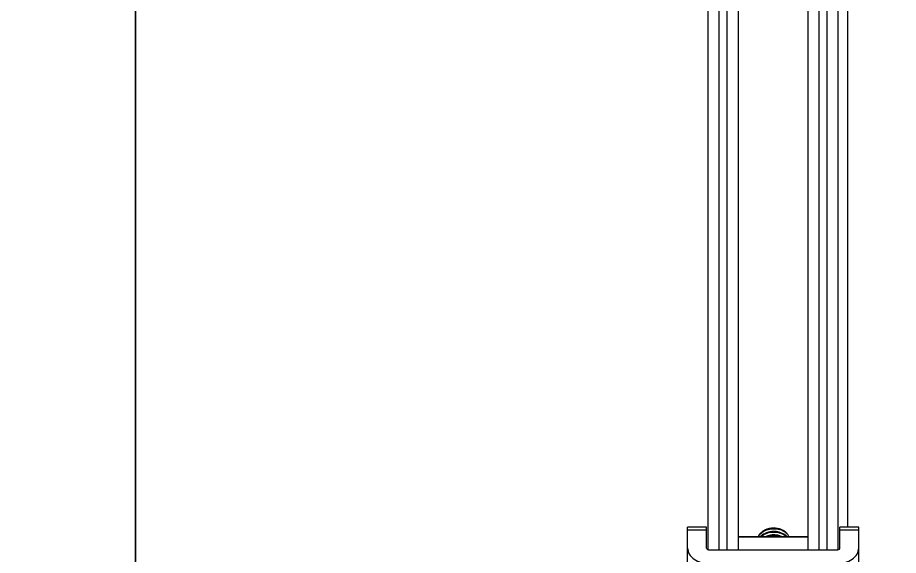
# Model space of a CAD drawing. Extents: x 1725261 to 1937680, y 860327 to 1571294.
# Drawn here: x 1844022 to 1847251, y 1249861 to 1251831 of the extents above; entities that cross this region are included whole.
import ezdxf

# ---------------------------------------------------------------- set-up
doc = ezdxf.new("R2010")
doc.units = 0
doc.header["$LTSCALE"] = 1000
doc.header["$MEASUREMENT"] = 0

msp = doc.modelspace()

# ---------------------------------------------------------------- linework, layer by layer
at = {"linetype": 'Continuous'}
for p, q in [((1846553.7, 1249881.3), (1846553.7, 1252531.6)), ((1846594.4, 1249880.1), (1846594.4, 1252531.6)), ((1846623.4, 1249880.1), (1846623.4, 1252531.6)), ((1846664.1, 1249880.1), (1846664.1, 1252531.6)), ((1846919.6, 1249880.1), (1846919.6, 1252531.6)), ((1846960.3, 1249880.1), (1846960.3, 1252531.6)), ((1846989.3, 1249880.1), (1846989.3, 1252531.6)), ((1847030, 1249881.3), (1847030, 1252531.6)), ((1847064.8, 1252508.9), (1847064.8, 1249964.3)), ((1846478.2, 1249395.5), (1846478.2, 1249964.3)), ((1846547.9, 1249964.3), (1846478.2, 1249964.3)), ((1846547.9, 1249954.1), (1846478.2, 1249954.1)), ((1846547.9, 1249888.3), (1846547.9, 1249964.3)), ((1847035.8, 1249888.3), (1847035.8, 1249964.3)), ((1847105.5, 1249964.3), (1847035.8, 1249964.3)), ((1847105.5, 1249954.1), (1847035.8, 1249954.1)), ((1847105.5, 1249395.5), (1847105.5, 1249964.3)), ((1846664.1, 1249931.1), (1846919.6, 1249931.1)), ((1846664.1, 1249929.4), (1846919.6, 1249929.4)), ((1847024.2, 1249880.1), (1846559.5, 1249880.1)), ((1846666.1, 1249881.7), (1846667.6, 1249880.1)), ((1846916.1, 1249880.1), (1846917.6, 1249881.7))]:
    msp.add_line(p, q, dxfattribs=at)
for points in [[(1829315.4, 1256792.8), (1844453.8, 1256792.8), (1844453.8, 1241937.5), (1829315.4, 1241937.5)], [(1844453.8, 1256792.8), (1863454.4, 1256792.8), (1863450.2, 1241937.5), (1844453.8, 1241937.5)]]:
    msp.add_lwpolyline(points, close=True)
for centre, radius, start, end in [((1846797.1, 1249891.6), 68.9, 69.4703, 74.8773), ((1846798, 1249892.7), 66.1, 69.6939, 69.8962), ((1846798.9, 1249895.1), 63.5, 65.0364, 69.7243), ((1846794.3, 1249881.7), 67.1, 100.3047, 102.2499), ((1846794.4, 1249868.8), 67.6, 99.5601, 100.813), ((1846811.5, 1249903.3), 40.6, 43.29, 44.8708)]:
    msp.add_arc(centre, radius, start, end, dxfattribs=at)
for points, knots in [([(1846743.1, 1249938.5), (1846751.8, 1249948.5), (1846772.1, 1249958.2), (1846799.7, 1249960), (1846814.1, 1249957.2), (1846820.7, 1249954.8)], [0, 0, 0, 0, 0.481069, 0.745193, 1, 1, 1, 1]), ([(1846747.4, 1249944.4), (1846755, 1249953.1), (1846772.7, 1249961.5), (1846796.8, 1249962.9), (1846809.3, 1249960.3), (1846815, 1249958.1)], [0, 0, 0, 0, 0.4793, 0.744107, 1, 1, 1, 1]), ([(1846815, 1249958.1), (1846803.3, 1249961.3), (1846778.8, 1249962), (1846756, 1249952), (1846747.4, 1249944.4)], [0, 0, 0, 0, 0.51374, 1, 1, 1, 1]), ([(1846807.1, 1249959.9), (1846804.9, 1249960.3), (1846796.1, 1249961.5), (1846787.1, 1249961), (1846780.5, 1249959.6)], [0, 0, 0, 0, 0.246819, 1, 1, 1, 1]), ([(1846832.9, 1249950.3), (1846832, 1249950.9), (1846828.3, 1249953.1), (1846824.3, 1249955), (1846821.2, 1249956.1)], [0, 0, 0, 0, 0.242042, 1, 1, 1, 1]), ([(1846747.4, 1249944.4), (1846746.3, 1249943.4), (1846742.3, 1249939.5), (1846739, 1249934.9), (1846737.2, 1249931.1)], [0, 0, 0, 0, 0.260908, 1, 1, 1, 1]), ([(1846738, 1249931.2), (1846738.3, 1249931.8), (1846739.8, 1249934.4), (1846741.6, 1249936.8), (1846743.1, 1249938.5)], [0, 0, 0, 0, 0.244964, 1, 1, 1, 1]), ([(1846840.2, 1249932), (1846834.8, 1249937.5), (1846819.8, 1249946), (1846794.2, 1249949.9), (1846768, 1249945.6), (1846752.4, 1249936.8), (1846746.4, 1249931.2)], [0, 0, 0, 0, 0.229048, 0.489241, 0.755135, 1, 1, 1, 1]), ([(1846748.1, 1249931.1), (1846754.2, 1249936.4), (1846769.5, 1249944.4), (1846794.8, 1249948.2), (1846819.5, 1249944.4), (1846834, 1249936.4), (1846839.5, 1249931.2)], [0, 0, 0, 0, 0.246285, 0.511502, 0.770596, 1, 1, 1, 1]), ([(1846822.1, 1249931.1), (1846817.9, 1249932.8), (1846799.9, 1249937.8), (1846780.1, 1249936.2), (1846766.9, 1249931.3)], [0, 0, 0, 0, 0.243472, 1, 1, 1, 1]), ([(1846771.2, 1249931.2), (1846775, 1249932.3), (1846790.1, 1249935.7), (1846806.3, 1249934.7), (1846817.4, 1249931.2)], [0, 0, 0, 0, 0.252377, 1, 1, 1, 1]), ([(1846809, 1249947.2), (1846806.9, 1249947.7), (1846798.1, 1249949.2), (1846789, 1249948.9), (1846782.3, 1249947.6)], [0, 0, 0, 0, 0.245752, 1, 1, 1, 1]), ([(1846809.5, 1249934.7), (1846807.4, 1249935.2), (1846798.7, 1249936.8), (1846789.8, 1249936.6), (1846783.2, 1249935.5)], [0, 0, 0, 0, 0.245444, 1, 1, 1, 1]), ([(1846825.7, 1249952.7), (1846826.3, 1249952.4), (1846828.5, 1249951.4), (1846830.7, 1249950.1), (1846832.2, 1249949.2)], [0, 0, 0, 0, 0.254738, 1, 1, 1, 1]), ([(1846832.2, 1249949.2), (1846835.8, 1249946.9), (1846842.1, 1249941.7), (1846846.6, 1249934.7), (1846848, 1249931.2)], [0, 0, 0, 0, 0.526239, 1, 1, 1, 1]), ([(1846832.9, 1249950.3), (1846836.4, 1249947.8), (1846842.6, 1249942.2), (1846846.9, 1249934.9), (1846848.2, 1249931.1)], [0, 0, 0, 0, 0.522981, 1, 1, 1, 1]), ([(1846478.2, 1249888.3), (1846478.2, 1249880.7), (1846483.2, 1249864.4), (1846502.1, 1249845.6), (1846528.7, 1249833.6), (1846549, 1249830.9), (1846559.5, 1249830.9)], [0, 0, 0, 0, 0.209473, 0.444657, 0.712023, 1, 1, 1, 1]), ([(1846553.7, 1249881.3), (1846552.8, 1249881.6), (1846550.1, 1249883), (1846547.9, 1249886.1), (1846547.9, 1249888.3)], [0, 0, 0, 0, 0.2888, 1, 1, 1, 1]), ([(1847024.2, 1249830.9), (1847034.6, 1249830.9), (1847055, 1249833.6), (1847081.6, 1249845.6), (1847100.5, 1249864.4), (1847105.5, 1249880.7), (1847105.5, 1249888.3)], [0, 0, 0, 0, 0.287977, 0.555343, 0.790527, 1, 1, 1, 1]), ([(1847035.8, 1249888.3), (1847035.8, 1249887.6), (1847035.2, 1249884.5), (1847032.3, 1249882.2), (1847030, 1249881.3)], [0, 0, 0, 0, 0.22722, 1, 1, 1, 1])]:
    msp.add_open_spline(points, degree=3, knots=knots, dxfattribs=at)
for points in [[(1846559.5, 1249880.1), (1846557.5, 1249880.1), (1846555.5, 1249880.5), (1846553.7, 1249881.3)], [(1846664.1, 1249883.1), (1846664.8, 1249882.8), (1846665.5, 1249882.3), (1846666.1, 1249881.7)], [(1846917.6, 1249881.7), (1846918.1, 1249882.3), (1846918.8, 1249882.8), (1846919.6, 1249883.1)], [(1847030, 1249881.3), (1847028.2, 1249880.5), (1847026.2, 1249880.1), (1847024.2, 1249880.1)]]:
    msp.add_open_spline(points, degree=3, dxfattribs=at)

doc.saveas('drawing.dxf')
